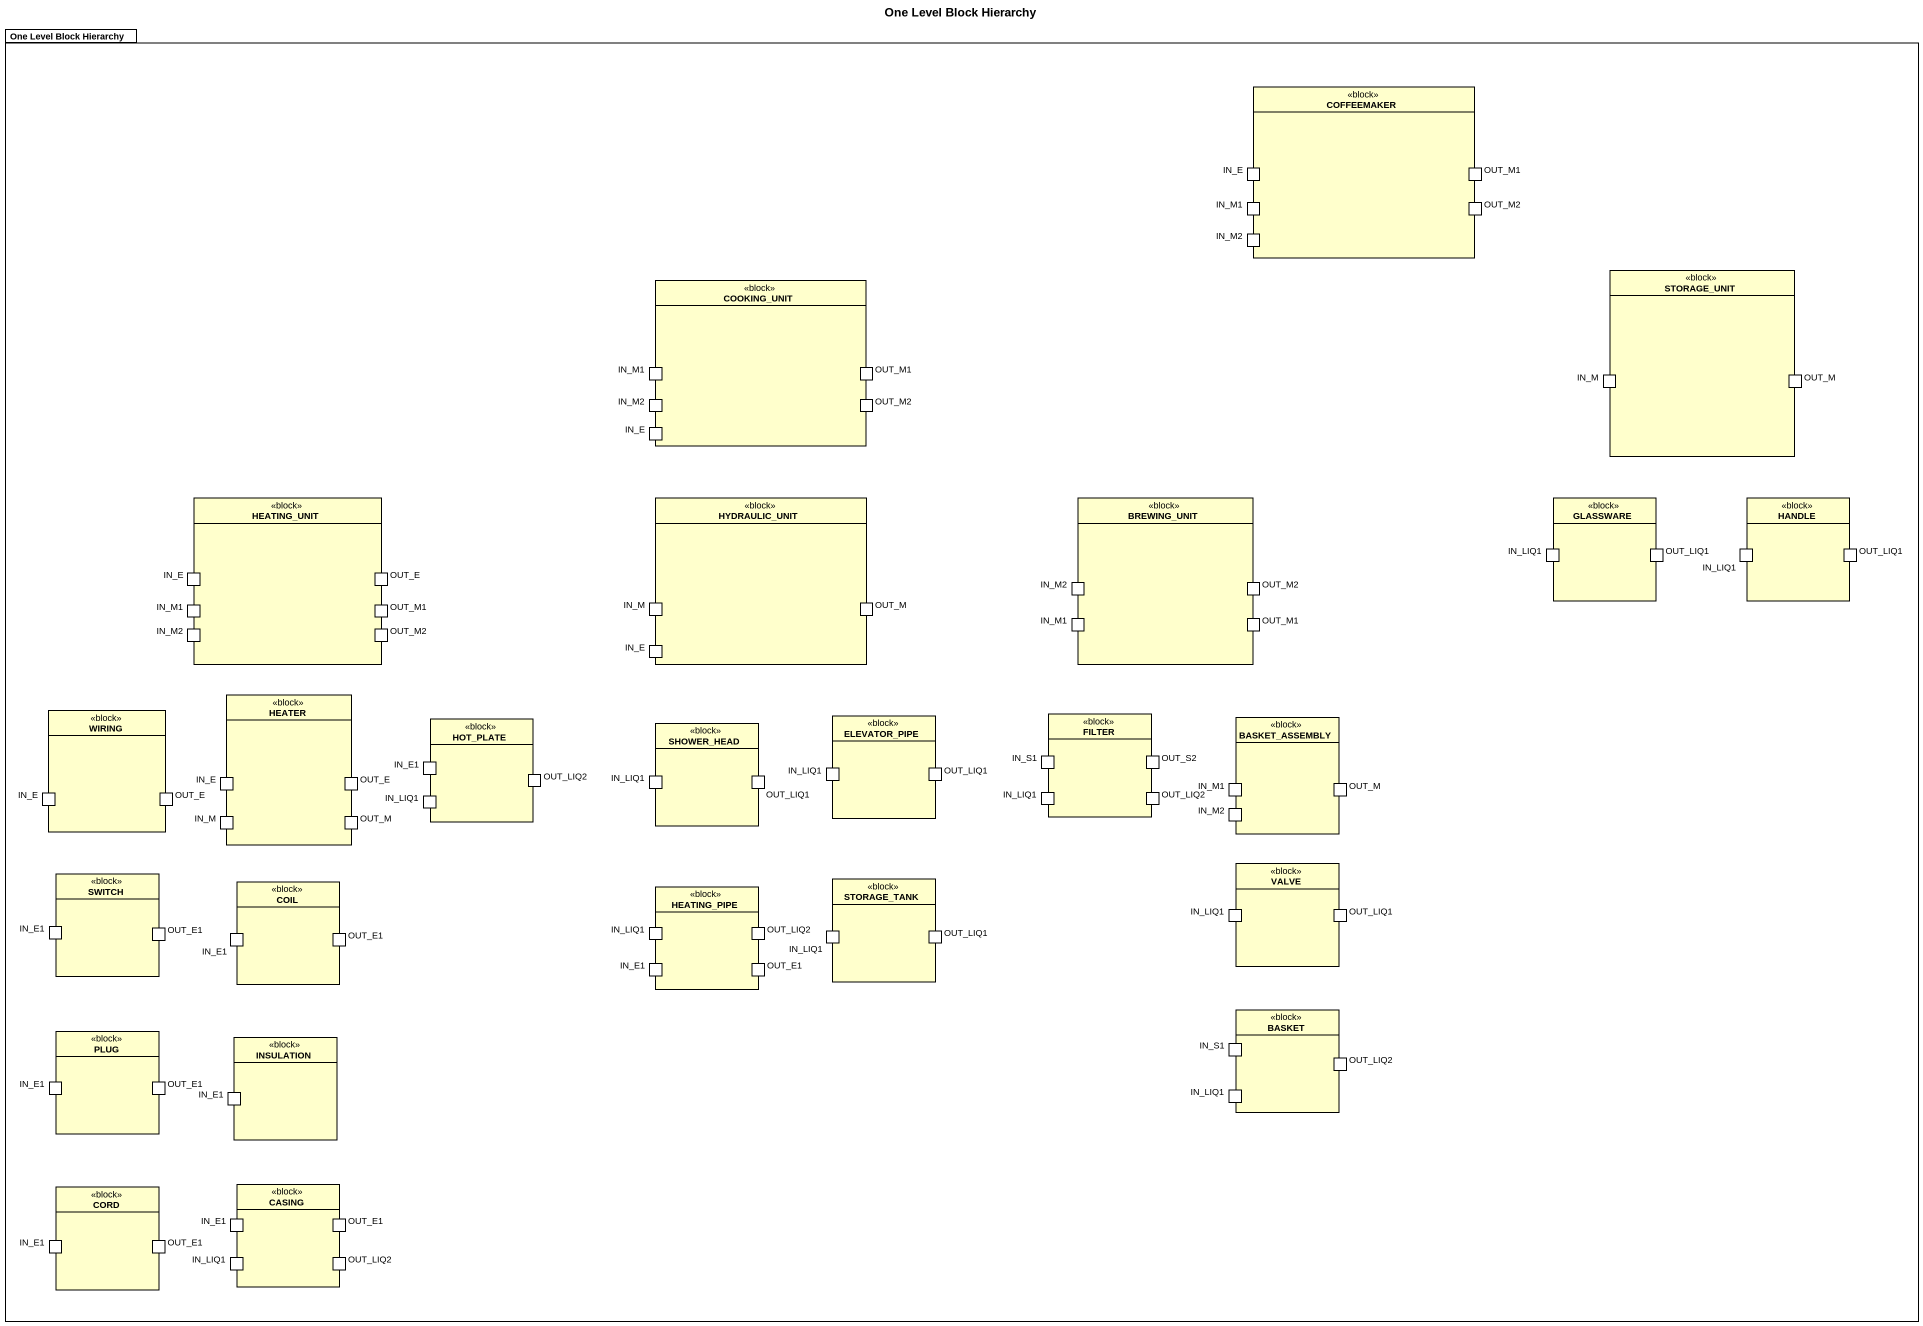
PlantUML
@startuml
title One Level Block Hierarchy
package "One Level Block Hierarchy" as One_Level_Block_Hierarchy {
  rectangle COFFEEMAKER <<block>> {
    port IN_E
    port OUT_M1
    port IN_M1
    port OUT_M2
    port IN_M2
  }
  rectangle STORAGE_UNIT <<block>> {
    port IN_M
    port OUT_M
  }
  rectangle COOKING_UNIT <<block>> {
    port "IN_M1" as IN_M1_2
    port "OUT_M1" as OUT_M1_2
    port "IN_M2" as IN_M2_2
    port "OUT_M2" as OUT_M2_2
    port "IN_E" as IN_E_2
  }
  rectangle HEATING_UNIT <<block>> {
    port "IN_E" as IN_E_3
    port OUT_E
    port "IN_M1" as IN_M1_3
    port "OUT_M1" as OUT_M1_3
    port "IN_M2" as IN_M2_4
    port "OUT_M2" as OUT_M2_4
  }
  rectangle HYDRAULIC_UNIT <<block>> {
    port "IN_M" as IN_M_2
    port "OUT_M" as OUT_M_2
    port "IN_E" as IN_E_4
  }
  rectangle BREWING_UNIT <<block>> {
    port "IN_M2" as IN_M2_3
    port "IN_M1" as IN_M1_4
    port "OUT_M1" as OUT_M1_4
    port "OUT_M2" as OUT_M2_3
  }
  rectangle GLASSWARE <<block>> {
    port IN_LIQ1
    port OUT_LIQ1
  }
  rectangle HANDLE <<block>> {
    port "IN_LIQ1" as IN_LIQ1_2
    port "OUT_LIQ1" as OUT_LIQ1_2
  }
  rectangle HEATER <<block>> {
    port "IN_E" as IN_E_6
    port "OUT_E" as OUT_E_3
    port "IN_M" as IN_M_3
    port "OUT_M" as OUT_M_4
  }
  rectangle WIRING <<block>> {
    port "IN_E" as IN_E_5
    port "OUT_E" as OUT_E_2
  }
  rectangle HOT_PLATE <<block>> {
    port IN_E1
    port OUT_LIQ2
    port "IN_LIQ1" as IN_LIQ1_4
  }
  rectangle SHOWER_HEAD <<block>> {
    port "IN_LIQ1" as IN_LIQ1_5
    port "OUT_LIQ1" as OUT_LIQ1_4
  }
  rectangle ELEVATOR_PIPE <<block>> {
    port "IN_LIQ1" as IN_LIQ1_3
    port "OUT_LIQ1" as OUT_LIQ1_3
  }
  rectangle FILTER <<block>> {
    port IN_S1
    port OUT_S2
    port "IN_LIQ1" as IN_LIQ1_6
    port "OUT_LIQ2" as OUT_LIQ2_2
  }
  rectangle BASKET_ASSEMBLY <<block>> {
    port "IN_M1" as IN_M1_5
    port "IN_M2" as IN_M2_5
    port "OUT_M" as OUT_M_3
  }
  rectangle SWITCH <<block>> {
    port "IN_E1" as IN_E1_2
    port OUT_E1
  }
  rectangle COIL <<block>> {
    port "IN_E1" as IN_E1_3
    port "OUT_E1" as OUT_E1_2
  }
  rectangle HEATING_PIPE <<block>> {
    port "IN_LIQ1" as IN_LIQ1_7
    port "OUT_LIQ2" as OUT_LIQ2_3
    port "IN_E1" as IN_E1_4
    port "OUT_E1" as OUT_E1_3
  }
  rectangle STORAGE_TANK <<block>> {
    port "IN_LIQ1" as IN_LIQ1_9
    port "OUT_LIQ1" as OUT_LIQ1_6
  }
  rectangle VALVE <<block>> {
    port "IN_LIQ1" as IN_LIQ1_8
    port "OUT_LIQ1" as OUT_LIQ1_5
  }
  rectangle PLUG <<block>> {
    port "IN_E1" as IN_E1_5
    port "OUT_E1" as OUT_E1_4
  }
  rectangle INSULATION <<block>> {
    port "IN_E1" as IN_E1_6
  }
  rectangle BASKET <<block>> {
    port "IN_S1" as IN_S1_2
    port "OUT_LIQ2" as OUT_LIQ2_4
    port "IN_LIQ1" as IN_LIQ1_10
  }
  rectangle CORD <<block>> {
    port "IN_E1" as IN_E1_8
    port "OUT_E1" as OUT_E1_6
  }
  rectangle CASING <<block>> {
    port "IN_E1" as IN_E1_7
    port "OUT_E1" as OUT_E1_5
    port "IN_LIQ1" as IN_LIQ1_11
    port "OUT_LIQ2" as OUT_LIQ2_5
  }
}
@enduml
